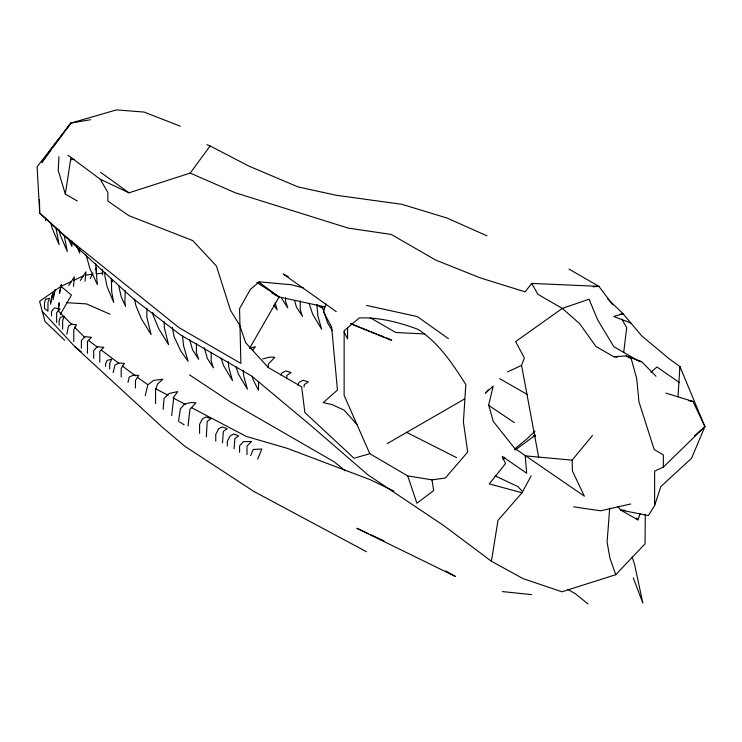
<?xml version="1.0" encoding="UTF-8"?>
<svg xmlns="http://www.w3.org/2000/svg" width="742" height="742" viewBox="0 0 742 742"><rect width="100%" height="100%" fill="white"/><g stroke="black" fill="none" stroke-linecap="round" stroke-linejoin="round"><path stroke-width="1.11" d="M645.299 514.382L645.058 543.821L615.749 574.707L561.982 591.782L523.045 578.621L491.408 561.24L443.725 525.568L367.921 474.834L310.629 425.324L251.51 375.944L180.621 335.013L133.078 298.627L39.716 213.139L37.1 166.811L70.898 123.089L116.522 109.881L144.031 112.061L180.297 126.177M104.956 272.453L104.817 275.727L107.145 286.783L113.711 302.439L111.708 291.931L111.3 278.306M125.296 290.79L124.823 301.66L125.556 306.381L121.224 296.828L118.711 285.828M58.924 156.645L58.247 170.604L65.342 194.107L77.289 200.999M678.012 396.849L679.904 366.52L669.34 358.933L641.644 335.829L623.02 313.69L607.735 298.943M45.726 218.259L45.577 220.476L45.8 218.556M609.683 508.187L607.114 542.059L609.859 557.891L615.749 574.707M222.479 442.742L223.37 431.362L227.163 428.746L222.183 426.891L218.575 428.867L215.755 434.385L215.755 441.138M234.092 448.734L234.889 438.503L238.683 435.879L233.711 434.024L230.094 435.999L227.284 441.527L227.284 446.025M286.672 378.745L286.95 375.322L291.022 372.54L285.689 370.898L281.812 373.022L280.81 374.905M304.09 386.934L304.276 384.653L308.347 381.87L303.014 380.219L299.137 382.353L297.625 385.172M163.147 409.315L164.065 398.454L169 393.548L177.746 391.563L173.823 396.933L171.68 415.641M188.041 426.019L189.943 409.306L195.944 402.823L191.093 402.498L184.554 404.102L180.315 409L178.544 421.335M268.029 367.346L268.437 363.979L274.874 357.254L269.671 357.134L262.668 359.007M623.67 352.533L626.721 327.704L621.731 319.023M58.21 309.256L59.202 302.717L58.321 310.963L71.974 324.616M491.408 561.24L497.993 520.374L522.006 492.771L531.198 475.752M65.342 194.107L70.935 157.49M66.817 334.308L68.496 325.831L71.993 324.171L76.491 324.857L73.773 329.652L73.773 341.524M50.558 304.22L52.83 292.969L50.484 302.634M53.062 299.749L55.103 289.621L53.489 295.947M59.601 293.359L61.41 284.353L59.304 292.904M73.458 286.347L74.367 276.877L68.746 285.503M85.024 281.292L85.933 271.822L80.322 280.457M113.201 372.567L114.945 365.027L119.082 363.07L124.396 363.385L121.187 368.403L121.187 377.038M127.986 382.473L129.229 377.084L133.365 375.137L138.68 375.452L135.471 380.47L135.471 388.02M145.246 395.569L147.853 384.755L153.622 380.386L162.86 379.218L157.573 384.004L155.551 389.754L155.551 403.555M90.218 278.528L92.871 273.047M325.896 303.997L323.484 311.668L331.655 327.176L337.452 390.051L323.178 402.628L331.804 404.501L344.14 410.14L356.967 424.554M617.826 506.471L620.729 510.079L648.415 515.569L654.611 505.562L660.834 486.585L691.516 458.315L704.9 426.613L679.904 366.52L680.089 368.7M538.673 457.322L521.58 365.37L524.325 357.941L515.634 341.589L562.306 308.394L589.055 299.202L597.718 319.997L613.857 346.709L638.806 361.122L641.672 361.688L655.984 376.25M625.265 510.366L620.729 510.079L637.86 519.864L640.318 513.492M257.715 459.048L261.815 449.021L253.235 449.466L250.694 455.579M60.297 314.46L71.436 295.047L60.955 286.366L39.614 301.289L45.012 321.499L64.73 340.318M249.46 348.536L279.103 296.948L324.94 306.9M95.236 269.55L96.469 267.779L96.275 273.881L103.027 273.065M68.041 155.263L100.309 179.286L128.978 192.818L190.212 173.081L210.107 145.979L248.839 166.069L298.108 186.947L336.228 195.267L401.932 204.319L447.092 218.065L486.993 235.835M51.356 149.596L41.923 162.387L53.034 146.536L70.898 123.089L90.589 119.722M52.701 147.769L64.155 132.234M65.5 130.406L70.898 123.089M252.558 350.437L255.369 346.746L250.156 348.054M612.846 304.86L598.896 286.366L531.726 283.407L525.095 291.838L480.751 278.046L435.693 260.09L391.266 234.444L348.165 228.082L235.131 192.707L190.212 173.081M488.292 389.902L485.296 393.204L493.17 386.09L488.663 405.067L493.309 421.465L514.614 448.261L584.381 496.194L572.444 471.031L572.138 460.142L592.478 435.471M654.611 505.562L654.611 471.17L663.339 467.135L704.9 426.613L692.963 401.45L665.899 393.084M534.973 431.13L527.488 438.383L514.28 449.337M694.493 435.832L704.9 426.613M650.938 372.271L656.958 367.002L679.542 382.64M502.835 458.834L504.597 457.378M503.03 459.02L504.885 457.647M515.115 450.106L535.557 435.025M387.25 443.614L464.446 399.038M60.955 286.366L71.343 281.496M73.421 280.522L83.818 275.662M507.519 371.9L521.58 365.37M369.804 453.687L344.14 395.412L344.14 330.7L359.304 317.928C379.561 317.251 399.372 322.325 418.191 329.439C439.014 343.073 452.768 363.96 465.828 384.597L463.398 422.003L467.701 452.017L445.376 478.015L431.965 479.842L407.748 475.91L369.804 453.687L353.999 458.241L304.869 412.533L301.651 386.823L268.289 367.559L245.648 342.693L239.657 325.163L230.576 310.49L216.404 265.979L192.716 240.566L128.885 215.672L107.878 201.073L107.878 192.586L100.309 179.286M630.681 503.994L600.603 510.802L573.612 506.832M619.7 314.423L623.02 313.69L613.69 316.509L630.839 322.983M70.944 159.78L74.321 159.224M85.989 275.041L92.806 274.252M593.127 286.792L598.896 286.366L568.966 269.086M531.726 283.407L537.904 294.305L562.306 308.394L579.725 323.744L595.9 346.421L613.699 356.698L626.22 355.947L641.672 361.688L639.437 361.289M424.433 333.946L395.755 332.49L370.239 317.762M66.307 302.653L86.471 303.886L109.974 314.2M572.138 460.142L525.178 455.857L526.699 473.275L502.232 456.33L505.497 463.667L489.247 483.886L522.006 492.771M502.362 591.578L531.652 594.63M688.65 400.773L692.963 401.45M613.699 356.698L617.056 357.301M366.474 305.416L417.264 316.565L448.446 338.667M303.552 287.942L291.43 284.77L259.264 281.83L250.388 289.389L239.555 308.691L240.9 363.413L179.11 327.732L65.444 236.346L39.716 213.139M391.693 340.485L350.818 323.79M350.957 323.753L369.136 331.006M371.278 331.85L376.621 333.983M378.754 334.837L384.106 336.97M386.239 337.823L391.59 339.957M206.916 144.681L210.107 145.979M368.338 533.6L356.837 528.258L455.31 576.432L445.71 570.886M370.425 534.574L384.022 540.89M456.58 457.638L406.356 432.234M495.053 475.808L517.925 486.613L522.553 491.603M393.9 491.093L369.989 479.592L287.024 448.261L246.177 436.379L191.297 407.516M288.313 276.673L283.24 274.039L336.247 311.621M147.602 384.542L137.27 377.214M155.737 388.817L167.924 395.226M173.007 397.897L185.203 404.316M366.492 551.723L253.894 491.464L184.795 446.239L161.923 426.873L74.877 346.7L42.192 311.334M271.999 293.109L279.103 296.948L258.67 281.988M527.506 394.596L499.709 378.68M626.22 355.947L631.229 358.84L636.701 378.457L638.936 401.728L654.194 449.578L663.339 454.855L663.339 467.135M316.658 304.897L322.649 308.357M567.788 589.398L575.532 593.869L587.998 603.969M179.481 421.91L184.164 424.814M256.778 282.377L279.103 296.948M189.451 374.831L229.899 401.635L334.531 462.043L345.141 470.78M488.44 405.253L514.345 422.588M533.544 435.433L535.464 436.713M100.541 172.227L128.978 192.818M88.381 340.346L97.61 347.302M101.302 350.085L118.822 363.302M122.513 366.084L135.424 375.823M74.877 346.7L81.268 351.699M74.376 327.027L84.811 337.462M636.386 518.157L637.86 519.864M273.863 305.175L277.183 309.859L275.115 302.708M281.682 298.479L287.766 307.902L285.531 301.104L285.531 297.82M332.045 330.301L327.574 322.807L322.195 306.539M344.13 332.082L347.599 338.909L347.599 327.751M76.491 245.945L79.719 253.041L79.682 248.709M68.227 238.358L71.909 246.474L71.863 241.048M633.241 577.851L642.86 603.098L634.596 564.551L632.193 557.001M407.748 475.91L416.893 503.234L433.671 490.583L431.965 479.842M309.08 303.357L312.66 314.2L321.601 329.188L317.882 315.925L316.871 304.489M235.975 366.65L238.479 374.246L247.42 389.225L243.701 375.962L243.2 370.249M221.06 358.043L223.574 365.63L232.506 380.618L228.786 367.355L228.286 361.642M294.62 300.658L296.41 306.984L302.495 316.407L300.26 309.609L300.26 300.844M204.338 347.868L207.324 358.414L213.408 367.846L211.173 361.048L211.173 352.283M189.609 339.363L192.595 349.918L198.68 359.341L196.445 352.543L196.445 343.778M86.035 254.821L89.94 268.632L97.313 284.548L95.644 263.484M58.813 229.399L60.25 234.926L67.262 251.529L64.239 235.483M50.669 222.544L52.107 228.072L59.119 244.674L56.095 228.629M252.224 376.324L253.059 379.616L258.504 390.338L258.504 381.416M152.648 312.373L153.325 315.712L158.797 328.845L168.545 344.622L164.27 327.445L164.27 321.703M134.543 298.97L135.897 305.648L141.37 318.791L151.127 334.559L146.842 317.39L146.842 308.199M172.348 327.435L174.036 336.553L180.788 350.994L188.088 361.298L183.515 345.457L182.513 335.746M39.437 199.403L39.697 211.999M246.984 454.679L246.984 446.044L251.584 441.462L243.33 441.675L239.592 445.896L239.592 452.286M206.322 436.834L207.213 421.363L211.006 418.738L206.026 416.883L202.418 418.868L199.598 424.387L199.598 433.384M112.432 279.688L112.432 281.923M109.695 368.932L109.695 363.422L111.708 359.156L107.024 360.454L105.559 364.081L105.559 366.316M102.489 269.235L102.489 274.818M99.79 362.244L99.79 351.374L103.797 347.367L97.165 346.7L93.705 350.586L93.705 358.395M87.473 353.285L87.473 341.329L91.479 337.322L84.848 336.655L81.388 340.541L81.388 348.35M62.643 329.272L62.643 320.47L64.341 316.342L60.38 317.316L59.137 320.832L59.137 325.302M56.652 322.529L56.652 312.744L60.046 309.024L54.435 307.884L51.504 311.519L51.504 315.981M45.698 299.221L44.464 302.736L44.464 308.32L47.961 311.176L47.961 302.374L49.668 298.247L45.698 299.221"/></g></svg>
